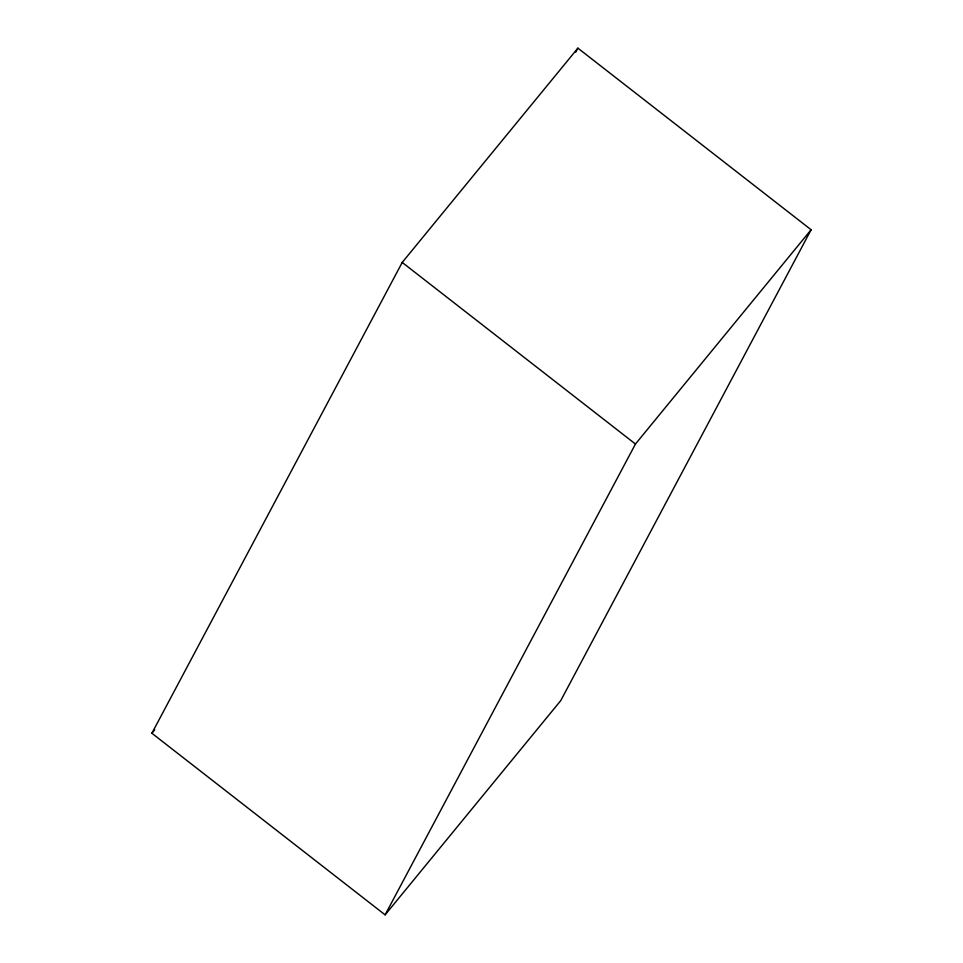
<?xml version="1.0" encoding="UTF-8"?>
<svg xmlns="http://www.w3.org/2000/svg" width="963" height="963" viewBox="0 0 963 963"><rect width="100%" height="100%" fill="white"/><g stroke="black" fill="none" stroke-linecap="round" stroke-linejoin="round"><path stroke-width="1.44" d="M151.889 733.252L402.221 262.43L577.884 48.15L811.111 229.748L560.779 700.57L385.116 914.85L151.889 733.252L154.73 729.785M575.766 52.134L577.884 48.15M385.116 914.85L635.46 444.027L811.111 229.748M402.221 262.43L635.46 444.027"/></g></svg>
